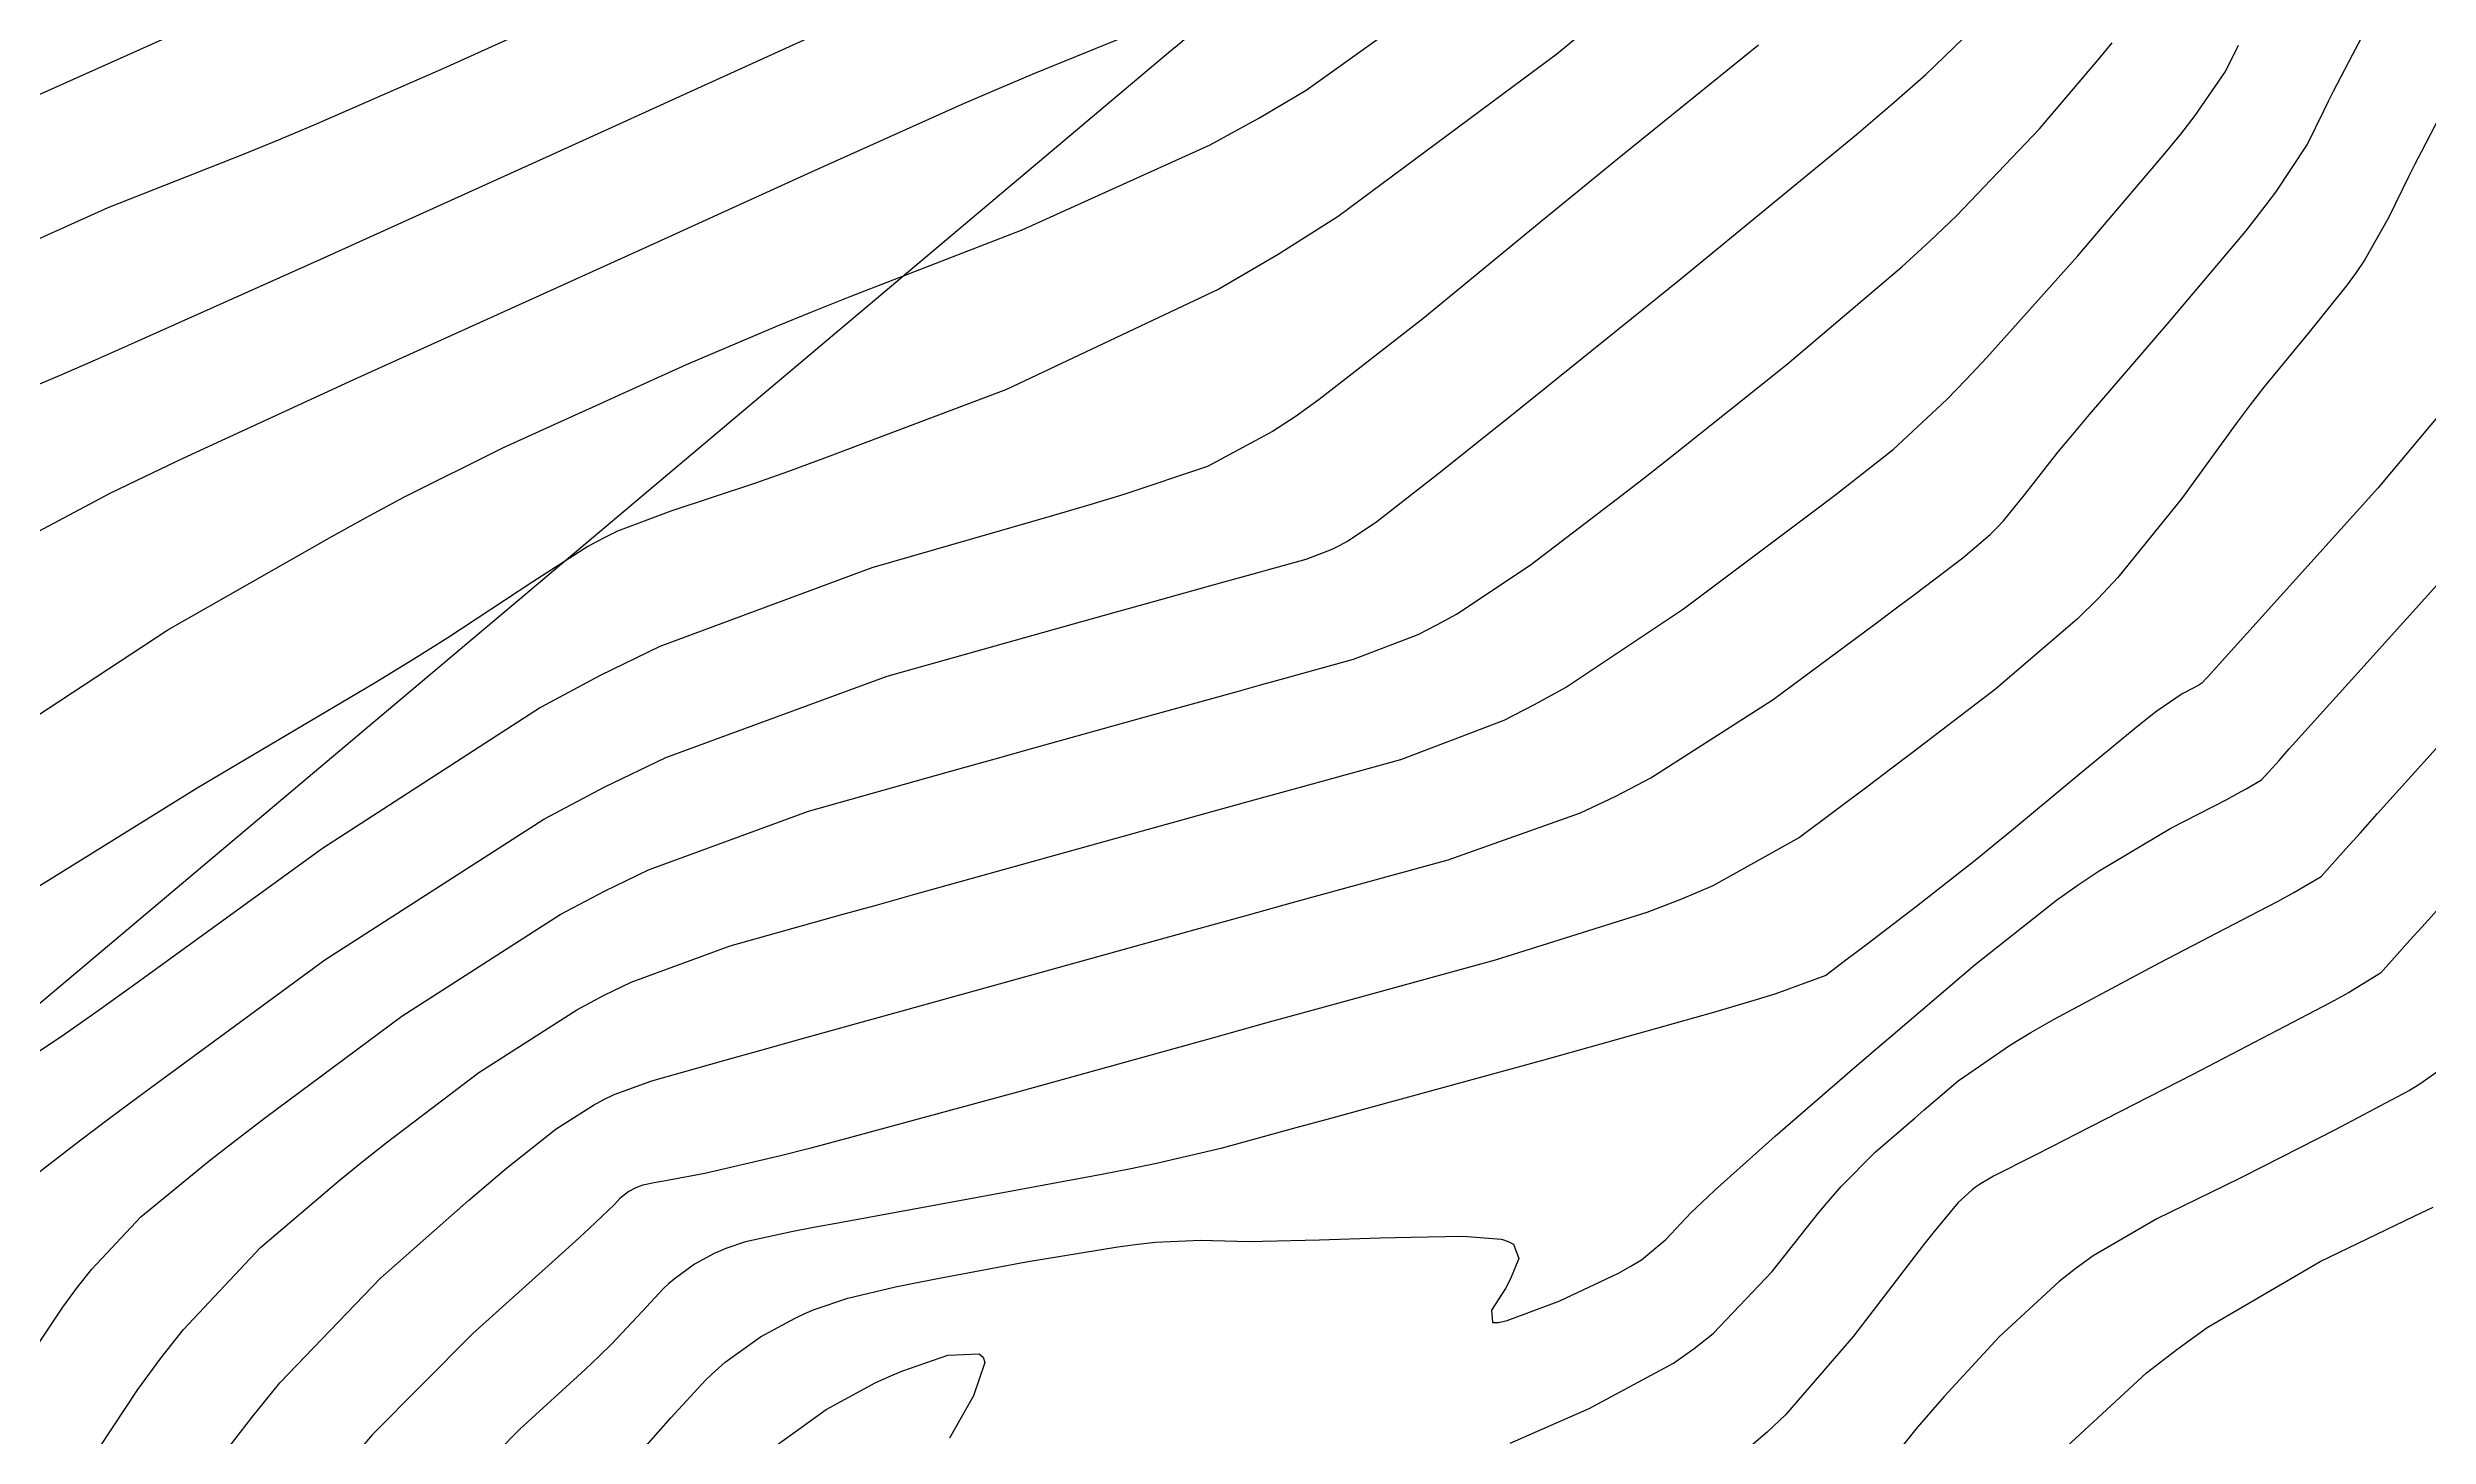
# Model space of a CAD drawing. Header units: metres. Extents: x 837475 to 838479, y 1189012 to 1191015.
# Drawn here: x 838023.4 to 838094.4, y 1190671.9 to 1190713.3 of the extents above; entities that cross this region are included whole.
import ezdxf

# ---------------------------------------------------------------- set-up
doc = ezdxf.new("R2010")
doc.units = ezdxf.units.M
doc.header["$LTSCALE"] = 0.3
for name, color, linetype in [('COTAS 10', 1, 'Continuous'), ('COTAS INT', 252, 'Continuous'), ('VIA2', 121, 'Continuous')]:
    doc.layers.add(name, color=color, linetype=linetype)
doc.styles.get("Standard").update_dxf_attribs({"font": 'simplex.shx'})
doc.dimstyles.get("Standard").update_dxf_attribs({"dimtxt": 0.18, "dimasz": 0.18, "dimexe": 0.18, "dimexo": 0.0625, "dimgap": 0.09, "dimtad": 0, "dimtih": 1, "dimtoh": 1, "dimdec": 4, "dimzin": 0, "dimdsep": 46, "dimtxsty": 'Standard', "dimcen": 0.09, "dimadec": 0, "dimazin": 0, "dimtfac": 1, "dimtdec": 4, "dimtofl": 0, "dimtmove": 0, "dimatfit": 3, "dimfxl": 1, "dimtolj": 1, "dimtzin": 0, "dimarcsym": 0})

# ---------------------------------------------------------------- blocks, each defined once
blk = doc.blocks.new('*D11')
at = {"layer": 'Defpoints', "color": 0, "transparency": 16777216}
for p in [(838417.909, 1190732.507), (837798.033, 1190660.17), (838416.861, 1190652.103)]:
    blk.add_point(p, dxfattribs=at)
at = {"layer": 'VIA2', "color": 0, "lineweight": -2, "transparency": 16777216}
for p, q in [((837798.034, 1190660.232), (837799.083, 1190740.754)), ((837799.261, 1190740.572), (838107.805, 1190736.55)), ((838417.729, 1190732.51), (838109.185, 1190736.532)), ((838416.862, 1190652.165), (838417.911, 1190732.687))]:
    blk.add_line(p, q, dxfattribs=at)
at = {"layer": 'VIA2', "color": 0, "transparency": 16777216}
for points in [[(837799.261, 1190740.602), (837799.261, 1190740.542), (837799.081, 1190740.574)], [(838417.729, 1190732.54), (838417.729, 1190732.48), (838417.909, 1190732.507)]]:
    blk.add_solid(points, dxfattribs=at)
at = {"layer": 'VIA2', "color": 0, "transparency": 16777216, "insert": (838108.495, 1190736.541), "char_height": 0.18, "attachment_point": 5}
blk.add_mtext('\\A1;618.8807', dxfattribs=at)

msp = doc.modelspace()

# ---------------------------------------------------------------- linework, layer by layer
at = {"layer": 'COTAS 10'}
for points in [[(838022.22, 1190673.196), (838023.891, 1190675.726), (838024.33, 1190676.316), (838024.758, 1190676.858), (838026.216, 1190678.413), (838028.254, 1190680.087), (838029.048, 1190680.702), (838029.941, 1190681.384), (838033.995, 1190684.395), (838038.714, 1190687.426), (838040.026, 1190688.12), (838041.341, 1190688.751), (838046.11, 1190690.505), (838050.554, 1190691.751), (838051.665, 1190692.062), (838052.723, 1190692.357), (838056.11, 1190693.302), (838058.919, 1190694.082), (838059.613, 1190694.274), (838060.271, 1190694.456), (838062.343, 1190695.026), (838064.266, 1190695.762), (838064.829, 1190696.049), (838065.407, 1190696.371), (838067.604, 1190697.834), (838070.168, 1190699.784), (838070.977, 1190700.414), (838071.828, 1190701.083), (838075.261, 1190703.822), (838078.671, 1190706.718), (838079.509, 1190707.485), (838080.301, 1190708.238), (838082.777, 1190710.833), (838084.578, 1190712.949), (838084.944, 1190713.4)], [(838056.19, 1190713.839), (838052.841, 1190712.485), (838051.784, 1190712.036), (838050.672, 1190711.554), (838046.19, 1190709.546), (838041.149, 1190707.248), (838039.685, 1190706.583), (838038.191, 1190705.905), (838032.55, 1190703.357), (838027.467, 1190701.014), (838026.326, 1190700.467), (838025.299, 1190699.964), (838022.55, 1190698.512)], [(838040.906, 1190671.174), (838042.008, 1190672.422), (838043.048, 1190673.555), (838043.337, 1190673.826), (838043.627, 1190674.079), (838044.674, 1190674.835), (838045.713, 1190675.399), (838045.996, 1190675.53), (838046.278, 1190675.65), (838047.28, 1190675.995), (838048.698, 1190676.327), (838049.242, 1190676.439), (838049.851, 1190676.56), (838052.596, 1190677.072), (838055.322, 1190677.518), (838055.919, 1190677.598), (838056.447, 1190677.659), (838057.784, 1190677.72), (838058.868, 1190677.684), (838059.237, 1190677.683), (838059.636, 1190677.686), (838061.325, 1190677.73), (838063.127, 1190677.789), (838063.596, 1190677.801), (838064.054, 1190677.812), (838065.6, 1190677.837), (838066.746, 1190677.744), (838066.951, 1190677.681), (838067.107, 1190677.601), (838067.264, 1190677.176), (838067.042, 1190676.616), (838066.959, 1190676.451), (838066.866, 1190676.281), (838066.454, 1190675.632), (838066.478, 1190675.263), (838066.661, 1190675.27), (838066.92, 1190675.324), (838068.493, 1190675.914), (838070.237, 1190676.74), (838070.604, 1190676.943), (838070.921, 1190677.135), (838071.649, 1190677.737), (838072.392, 1190678.531), (838072.719, 1190678.845), (838073.098, 1190679.198), (838074.905, 1190680.814), (838077.125, 1190682.741), (838077.766, 1190683.293), (838078.417, 1190683.851), (838080.86, 1190685.93), (838083.285, 1190687.848), (838083.924, 1190688.304), (838084.549, 1190688.728), (838086.69, 1190689.991), (838088.352, 1190690.853), (838088.674, 1190691.024), (838088.937, 1190691.166), (838089.391, 1190691.433), (838089.913, 1190692.016), (838090.218, 1190692.357), (838090.594, 1190692.775), (838092.535, 1190694.931), (838094.701, 1190697.337)]]:
    msp.add_lwpolyline(points, dxfattribs=at)
at = {"layer": 'COTAS INT'}
for points in [[(838073.81, 1190717.525), (838068.403, 1190713.062), (838061.885, 1190708.223), (838060.102, 1190707.093), (838058.329, 1190706.054), (838052.006, 1190703.062), (838046.664, 1190701.047), (838045.509, 1190700.625), (838044.495, 1190700.261), (838042.006, 1190699.437), (838040.421, 1190698.847), (838039.976, 1190698.63), (838039.53, 1190698.391), (838037.9, 1190697.337), (838035.366, 1190695.662), (838034.35, 1190695.031), (838033.197, 1190694.329), (838027.9, 1190691.19), (838022.609, 1190687.898)], [(838021.578, 1190702.552), (838023.863, 1190703.514), (838024.867, 1190703.954), (838026.032, 1190704.468), (838031.578, 1190706.951), (838038.401, 1190710.036), (838040.371, 1190710.931), (838042.376, 1190711.842), (838049.907, 1190715.28)], [(838022.034, 1190692.624), (838027.025, 1190695.901), (838031.905, 1190698.688), (838033.037, 1190699.31), (838034.074, 1190699.868), (838037.025, 1190701.341), (838039.278, 1190702.359), (838039.874, 1190702.629), (838040.459, 1190702.895), (838042.472, 1190703.813), (838045.183, 1190704.968), (838046.208, 1190705.382), (838047.352, 1190705.838), (838052.472, 1190707.828), (838058.076, 1190710.356), (838059.524, 1190711.151), (838060.928, 1190711.988), (838065.625, 1190715.356)], [(838021.317, 1190706.725), (838025.248, 1190708.487), (838029.282, 1190710.08), (838030.372, 1190710.529), (838031.45, 1190710.98), (838035.248, 1190712.637), (838039.116, 1190714.386)], [(838022.238, 1190711.428), (838028.917, 1190714.421)], [(838022.644, 1190679.325), (838024.392, 1190680.682), (838025.285, 1190681.35), (838026.355, 1190682.146), (838031.699, 1190686.076), (838038.222, 1190690.266), (838040.036, 1190691.225), (838041.854, 1190692.097), (838048.446, 1190694.522), (838054.004, 1190696.081), (838055.169, 1190696.408), (838056.173, 1190696.689), (838058.446, 1190697.325), (838059.568, 1190697.636), (838059.845, 1190697.713), (838060.108, 1190697.786), (838060.936, 1190698.013), (838061.704, 1190698.307), (838061.929, 1190698.422), (838062.159, 1190698.551), (838063.037, 1190699.135), (838064.982, 1190700.656), (838065.886, 1190701.376), (838066.948, 1190702.225), (838072.101, 1190706.369), (838077.326, 1190710.668), (838078.433, 1190711.615), (838079.393, 1190712.456), (838081.632, 1190714.613)], [(838028.684, 1190671.338), (838029.523, 1190672.435), (838030.359, 1190673.463), (838033.361, 1190676.59), (838035.98, 1190678.896), (838036.575, 1190679.406), (838037.113, 1190679.86), (838038.588, 1190681.034), (838039.698, 1190681.746), (838040.006, 1190681.91), (838040.315, 1190682.058), (838041.437, 1190682.471), (838043.655, 1190683.09), (838044.655, 1190683.369), (838045.823, 1190683.694), (838051.437, 1190685.256), (838057.621, 1190686.974), (838059.149, 1190687.396), (838060.596, 1190687.796), (838065.157, 1190689.051), (838069.1, 1190690.456), (838070.158, 1190690.951), (838071.201, 1190691.492), (838074.845, 1190693.827), (838077.869, 1190696.076), (838078.521, 1190696.563), (838079.093, 1190696.991), (838080.49, 1190698.046), (838081.303, 1190698.743), (838081.508, 1190698.946), (838081.703, 1190699.154), (838082.335, 1190699.938), (838083.337, 1190701.213), (838083.767, 1190701.73), (838084.263, 1190702.318), (838086.601, 1190705.035), (838088.92, 1190707.786), (838089.404, 1190708.396), (838089.819, 1190708.941), (838090.745, 1190710.361), (838091.242, 1190711.374), (838091.387, 1190711.662), (838091.535, 1190711.954), (838092.096, 1190713.034), (838092.793, 1190714.347)], [(838074.408, 1190713.325), (838070.21, 1190709.927), (838069.112, 1190709.033), (838068.042, 1190708.16), (838064.408, 1190705.176), (838061.324, 1190702.766), (838060.6, 1190702.254), (838059.933, 1190701.81), (838057.994, 1190700.768), (838055.505, 1190699.94), (838054.491, 1190699.631), (838053.336, 1190699.287), (838047.994, 1190697.756), (838041.676, 1190695.404), (838039.906, 1190694.542), (838038.127, 1190693.589), (838031.63, 1190689.386), (838026.109, 1190685.382), (838024.945, 1190684.554), (838023.94, 1190683.847), (838021.63, 1190682.309)], [(838023.497, 1190669.286), (838026.127, 1190673.27), (838026.818, 1190674.199), (838027.492, 1190675.052), (838029.788, 1190677.502), (838032.117, 1190679.491), (838032.812, 1190680.054), (838033.527, 1190680.622), (838036.292, 1190682.714), (838039.206, 1190684.586), (838040.016, 1190685.015), (838040.828, 1190685.404), (838043.773, 1190686.488), (838047.105, 1190687.42), (838048.16, 1190687.715), (838049.273, 1190688.026), (838053.773, 1190689.279), (838058.27, 1190690.528), (838059.381, 1190690.835), (838060.433, 1190691.126), (838063.75, 1190692.038), (838066.828, 1190693.217), (838067.73, 1190693.675), (838068.654, 1190694.191), (838072.17, 1190696.533), (838075.354, 1190698.912), (838076.068, 1190699.452), (838076.709, 1190699.94), (838078.42, 1190701.274), (838080.017, 1190702.767), (838080.586, 1190703.356), (838081.21, 1190704.02), (838083.922, 1190707.053), (838086.465, 1190710.041), (838086.982, 1190710.678), (838087.418, 1190711.231), (838088.317, 1190712.539), (838088.702, 1190713.323)], [(838094.829, 1190711.46), (838094.142, 1190710.135), (838093.961, 1190709.778), (838093.783, 1190709.424), (838093.173, 1190708.182), (838092.455, 1190706.921), (838092.209, 1190706.555), (838091.943, 1190706.182), (838090.812, 1190704.777), (838089.46, 1190703.132), (838089.054, 1190702.609), (838088.634, 1190702.056), (838087.005, 1190699.813), (838085.11, 1190697.461), (838084.524, 1190696.839), (838083.91, 1190696.23), (838081.469, 1190694.137), (838078.98, 1190692.237), (838078.337, 1190691.749), (838077.714, 1190691.278), (838075.627, 1190689.716), (838073.047, 1190688.272), (838072.112, 1190687.875), (838071.082, 1190687.48), (838066.564, 1190686.064), (838061.254, 1190684.605), (838059.724, 1190684.182), (838058.168, 1190683.752), (838052.333, 1190682.133), (838047.253, 1190680.744), (838046.172, 1190680.46), (838045.234, 1190680.218), (838043.023, 1190679.705), (838041.957, 1190679.511), (838041.739, 1190679.47), (838041.556, 1190679.434), (838041.175, 1190679.353), (838041.013, 1190679.298), (838040.968, 1190679.278), (838040.922, 1190679.257), (838040.755, 1190679.166), (838040.585, 1190679.044), (838040.539, 1190679.003), (838040.492, 1190678.96), (838040.324, 1190678.777), (838039.575, 1190678.065), (838039.162, 1190677.687), (838038.66, 1190677.232), (838036.104, 1190674.937), (838033.114, 1190671.918), (838032.338, 1190671.007)], [(838095.659, 1190703.475), (838092.856, 1190700.128), (838089.321, 1190696.207), (838088.305, 1190695.079), (838087.88, 1190694.607), (838087.798, 1190694.516), (838087.731, 1190694.441), (838087.617, 1190694.314), (838087.518, 1190694.255), (838087.46, 1190694.224), (838087.389, 1190694.187), (838087.026, 1190693.998), (838086.273, 1190693.481), (838085.957, 1190693.237), (838085.594, 1190692.948), (838083.896, 1190691.541), (838081.943, 1190689.916), (838081.42, 1190689.49), (838080.905, 1190689.075), (838079.108, 1190687.665), (838077.631, 1190686.533), (838077.318, 1190686.294), (838077.046, 1190686.087), (838076.41, 1190685.605), (838074.893, 1190685.052), (838074.067, 1190684.8), (838073.064, 1190684.504), (838067.971, 1190683.076), (838062.705, 1190681.633), (838061.591, 1190681.328), (838060.628, 1190681.063), (838058.394, 1190680.447), (838056.476, 1190680.003), (838055.711, 1190679.846), (838054.845, 1190679.676), (838050.875, 1190678.939), (838047.038, 1190678.239), (838046.257, 1190678.092), (838045.597, 1190677.965), (838044.228, 1190677.674), (838043.646, 1190677.474), (838043.482, 1190677.404), (838043.318, 1190677.328), (838042.715, 1190677), (838042.106, 1190676.561), (838041.938, 1190676.415), (838041.77, 1190676.257), (838041.166, 1190675.599), (838040.24, 1190674.619), (838039.87, 1190674.259), (838039.45, 1190673.861), (838037.523, 1190672.101), (838035.379, 1190669.936)], [(838067.012, 1190671.667), (838069.363, 1190672.704), (838071.875, 1190674.057), (838072.485, 1190674.487), (838073.057, 1190674.942), (838074.813, 1190676.786), (838076.205, 1190678.548), (838076.547, 1190678.952), (838076.871, 1190679.318), (838077.884, 1190680.338), (838078.806, 1190681.138), (838079.072, 1190681.367), (838079.343, 1190681.599), (838080.357, 1190682.462), (838081.912, 1190683.54), (838082.523, 1190683.907), (838083.213, 1190684.304), (838086.354, 1190685.985), (838089.314, 1190687.519), (838089.889, 1190687.824), (838090.357, 1190688.076), (838091.165, 1190688.553), (838091.902, 1190689.378), (838092.326, 1190689.85), (838092.845, 1190690.428), (838095.513, 1190693.393)], [(838096.006, 1190689.094), (838094.176, 1190687.059), (838093.812, 1190686.654), (838093.511, 1190686.317), (838092.939, 1190685.673), (838091.981, 1190685.092), (838091.435, 1190684.795), (838090.768, 1190684.438), (838087.346, 1190682.66), (838083.872, 1190680.879), (838083.171, 1190680.521), (838082.585, 1190680.222), (838081.41, 1190679.63), (838080.985, 1190679.382), (838080.869, 1190679.299), (838080.756, 1190679.21), (838080.354, 1190678.839), (838079.637, 1190677.978), (838079.324, 1190677.581), (838078.962, 1190677.115), (838077.239, 1190674.856), (838075.215, 1190672.515), (838074.664, 1190671.996), (838074.116, 1190671.534)], [(838094.714, 1190682.793), (838094.102, 1190682.363), (838093.794, 1190682.182), (838093.425, 1190681.975), (838091.588, 1190681.003), (838089.416, 1190679.9), (838088.835, 1190679.61), (838088.263, 1190679.326), (838086.274, 1190678.354), (838084.379, 1190677.249), (838083.867, 1190676.881), (838083.361, 1190676.486), (838081.576, 1190674.835), (838079.941, 1190673.064), (838079.529, 1190672.594), (838079.135, 1190672.132), (838077.856, 1190670.535)], [(838082.798, 1190670.831), (838085.966, 1190673.763), (838086.865, 1190674.464), (838087.774, 1190675.117), (838091.138, 1190677.079), (838093.942, 1190678.43), (838094.499, 1190678.699)], [(838045.147, 1190671.596), (838046.634, 1190672.669), (838048.097, 1190673.466), (838048.492, 1190673.651), (838048.883, 1190673.819), (838050.258, 1190674.295), (838051.195, 1190674.335), (838051.309, 1190674.228), (838051.36, 1190674.071), (838051.019, 1190673.076), (838050.312, 1190671.819)]]:
    msp.add_lwpolyline(points, dxfattribs=at)
at = {"layer": 'VIA2'}
msp.add_line((838057.01998, 1190713.25349), (837900.83494, 1190581.69286), dxfattribs=at)
msp.add_arc((838031.25038, 1190743.84643), 40, 310.1087179, 353.1954734, dxfattribs=at)

# ---------------------------------------------------------------- dimensions: what is measured, and where the dimension line sits
dim = msp.add_aligned_dim(p1=(837798.03286, 1190660.16958), p2=(838416.861, 1190652.103), distance=80.41115, dimstyle='Standard', dxfattribs=at)
dim.commit()
dim.dimension.update_dxf_attribs({"geometry": '*D11', "text_midpoint": (838108.49502, 1190736.54061)})

doc.saveas('drawing.dxf')
